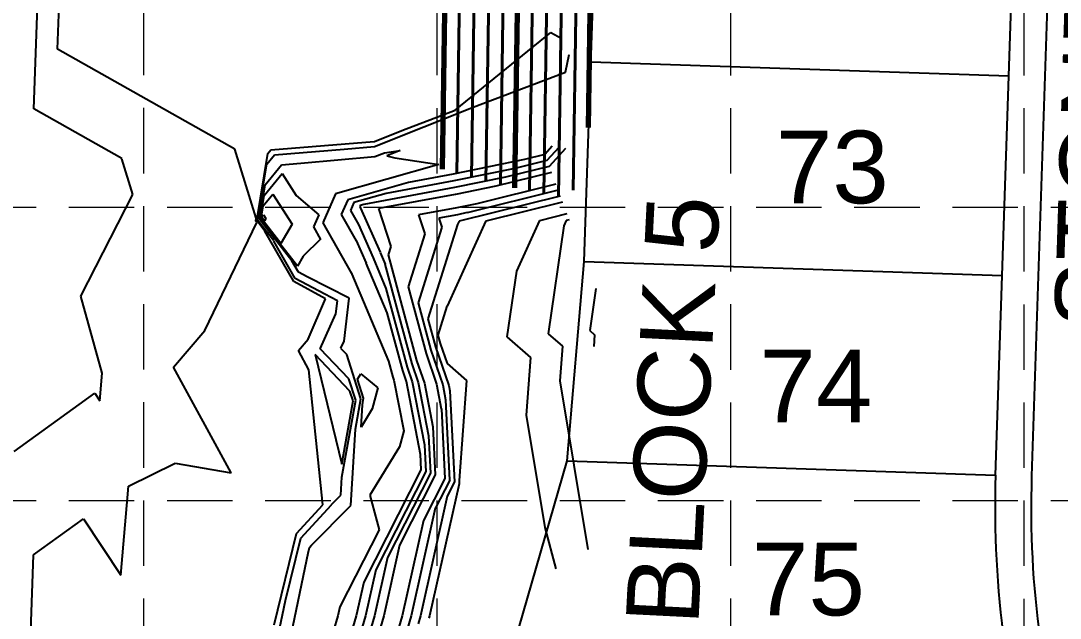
# Model space of a CAD drawing. Header units: feet. Extents: x 10084 to 13321, y 3329 to 8503.
# Drawn here: x 11911 to 12196.9, y 6287.3 to 6451.7 of the extents above; entities that cross this region are included whole.
import ezdxf
from ezdxf.enums import TextEntityAlignment as Align

# ---------------------------------------------------------------- set-up
doc = ezdxf.new("R2010")
doc.units = ezdxf.units.FT
doc.header["$LTSCALE"] = 40
doc.header["$MEASUREMENT"] = 0
for name, pattern in [('( Dashdot )', [1.001, 0.5, -0.25, 0.001, -0.25]), ('DASHED', [0.75, 0.5, -0.25]), ('HIDDEN', [0.375, 0.25, -0.125])]:
    doc.linetypes.add(name, pattern=pattern)
for name, color, linetype in [('CONT-L', 55, 'Continuous'), ('CURB', 4, 'Continuous'), ('GRID', 254, 'DASHED'), ('Level 1', 7, 'Continuous'), ('LOT', 7, 'Continuous'), ('NAME', 6, 'Continuous'), ('ROW', 3, '( Dashdot )')]:
    doc.layers.add(name, color=color, linetype=linetype)
doc.styles.get("Standard").update_dxf_attribs({"font": 'ARIAL.TTF'})

msp = doc.modelspace()

# ---------------------------------------------------------------- linework, layer by layer
at = {"layer": 'CONT-L', "color": 5, "extrusion": (0.999305, -0.037283, 0)}
for points, elevation in [([(6867.22, 554), (6898.06, 554)], 11666.66), ([(6883.94, 553), (6898.29, 553)], 11672.6)]:
    msp.add_lwpolyline(points, dxfattribs=dict(at, elevation=elevation))
at = {"layer": 'CONT-L', "color": 5}
for points, elevation in [([(12030.44, 6427.12), (12056.77, 6448.53)], 552), ([(12056.77, 6448.53), (12059.79, 6446.82)], 552), ([(11969.85, 6416.41), (11921.14, 6443.96)], 553), ([(12035.44, 6427.94), (12060.79, 6437.61)], 551), ([(12015.77, 6421.53), (12030.44, 6427.12)], 552), ([(11979.81, 6416.23), (12005.95, 6418.33)], 552), ([(11975.9, 6396.77), (11978.96, 6415.18)], 552), ([(11980.78, 6414.85), (11999.97, 6416.39)], 551), ([(12011.05, 6415.41), (12015.31, 6416.07)], 549), ([(12015.31, 6416.07), (12011.68, 6414.56)], 549), ([(12011.68, 6414.56), (12013.88, 6414.01)], 549), ([(12055.11, 6414.92), (12049.55, 6413.54)], 551), ([(12058.98, 6416.88), (12055.72, 6413.29)], 552), ([(11941.87, 6403.92), (11938.78, 6413.79)], 554), ([(11976.14, 6396.9), (11978.7, 6412.31)], 551), ([(11982.72, 6412.09), (11988.03, 6412.52)], 549), ([(12025.95, 6412.16), (11997.58, 6404.08)], 549), ([(12056.33, 6411.65), (12044.29, 6408.67)], 553), ([(11977.94, 6403.69), (11982.86, 6409.7)], 548), ([(12029.96, 6409.52), (12017.67, 6407.25)], 551), ([(12046.92, 6411.1), (12030.14, 6407.66)], 552), ([(12030.14, 6407.66), (12011.51, 6404.22)], 552), ([(12041.66, 6406.23), (12030.52, 6403.95)], 554), ([(11927.52, 6375.99), (11941.87, 6403.92)], 554), ([(12059.38, 6403.49), (12031.56, 6396.59)], 558), ([(11977.12, 6397.41), (11977.68, 6400.82)], 547), ([(12004.22, 6400.65), (12004.47, 6400.21)], 553), ([(11985.59, 6385.67), (11976.63, 6397.15)], 549), ([(11987.1, 6384.17), (11976.87, 6397.28)], 548), ([(11961.63, 6366.54), (11975.93, 6396.18)], 553), ([(11975.68, 6396.61), (11975.65, 6396.65)], 553), ([(11985.64, 6395.79), (11982.56, 6390.43)], 547), ([(12026.77, 6394.9), (12020.26, 6374.09)], 557), ([(12031.14, 6395.67), (12023, 6369.67)], 558), ([(12038.93, 6396.64), (12028.23, 6373.2)], 559), ([(12060.36, 6395.31), (12056.09, 6365.62)], 562), ([(12061.03, 6396.77), (12060.36, 6395.31)], 562), ([(12007.88, 6386.5), (12011.43, 6378.07)], 552), ([(12047.31, 6382.81), (12044.7, 6364.72)], 561), ([(11994.82, 6375.25), (11986.08, 6379.97)], 552), ([(12001.98, 6382.24), (12002.1, 6381.97)], 549), ([(12002.1, 6381.97), (12012.17, 6358.03)], 549), ([(12017.51, 6378.51), (12022.46, 6360.13)], 556), ([(11990.05, 6364.14), (11994.82, 6375.25)], 552), ([(12020.26, 6374.09), (12023.77, 6361.06)], 557), ([(11993.35, 6361.48), (11997.69, 6371.07)], 551), ([(11953.04, 6356.43), (11961.63, 6366.54)], 553), ([(12026.37, 6362.91), (12028.27, 6357.39)], 559), ([(12044.7, 6364.72), (12051.21, 6359.04)], 561), ([(12022.46, 6360.13), (12025.37, 6351.71)], 556), ([(12018.56, 6357.36), (12020.34, 6352.19)], 553), ([(12051.21, 6359.04), (12050.02, 6343.16)], 561), ([(11994.12, 6318.57), (11990.23, 6355.7)], 552), ([(12003.62, 6353.1), (12004.53, 6354.59)], 548), ([(12004.53, 6354.59), (12009.25, 6350.68)], 548), ([(12017.25, 6356.43), (12018.66, 6352.35)], 552), ([(12005.29, 6347.89), (12003.62, 6353.1)], 548), ([(12016.98, 6352.52), (12020.84, 6332.5)], 551), ([(12020.34, 6352.19), (12023.17, 6337.48)], 553), ([(12022.01, 6352.03), (12024.34, 6339.97)], 554), ([(12028.72, 6351.39), (12029, 6349.93)], 558), ([(12033.62, 6352.72), (12031.54, 6325.25)], 559), ([(11931.36, 6349.29), (11932.78, 6347.14)], 554), ([(11999.32, 6326.12), (12003.13, 6347.32)], 551), ([(12003.08, 6339.39), (12004.57, 6347.7)], 549), ([(12004.58, 6339.86), (12004.96, 6346.02)], 548), ([(12026.67, 6344.95), (12027.64, 6325.81)], 556), ([(12050.02, 6343.16), (12055.12, 6312.31)], 561), ([(12024.34, 6339.97), (12025.01, 6326.75)], 554), ([(12016.33, 6338.85), (12015.13, 6334.47)], 549), ([(12023.17, 6337.48), (12023.69, 6327.23)], 553), ([(11953.44, 6329.98), (11968.88, 6327.36)], 553), ([(12021.06, 6328.17), (12005.34, 6297.23)], 551), ([(12025.01, 6326.75), (12015.17, 6307.4)], 554), ([(12027.64, 6325.81), (12021.73, 6314.17)], 556), ([(12028.96, 6325.34), (12025, 6317.56)], 557), ([(12030.27, 6324.87), (12028.28, 6320.95)], 558), ([(12031.54, 6325.25), (12031.59, 6324.39)], 559), ([(12007.01, 6321.19), (12009.53, 6311.61)], 549), ([(12028.28, 6320.95), (12020.93, 6287.99)], 558), ([(11986.86, 6310.65), (11994.12, 6318.57)], 552), ([(11988.04, 6309.37), (11996.47, 6318.57)], 551), ([(11914.49, 6304.75), (11928.25, 6314.7)], 553), ([(11928.25, 6314.7), (11938.54, 6299.13)], 553), ([(12009.53, 6311.61), (11998.79, 6290.45)], 549), ([(11983.85, 6292.2), (11988.04, 6309.37)], 551), ([(11984.92, 6280.59), (11990.12, 6305.64)], 549), ([(11990.41, 6306.82), (11990.99, 6307.46)], 549), ([(12008.32, 6287.97), (12005.37, 6278.01)], 553), ([(12010.84, 6287.98), (12008.35, 6279.56)], 554), ([(12020.93, 6287.99), (12020.28, 6285.77)], 558)]:
    msp.add_lwpolyline(points, dxfattribs=dict(at, elevation=elevation))
at = {"layer": 'CONT-L', "color": 5, "extrusion": (0.978629, -0.205632, 0), "elevation": 10479.27}
msp.add_lwpolyline([(8780.12, 551), (8785.07, 551)], dxfattribs=at)
at = {"layer": 'CONT-L', "color": 5, "extrusion": (-0.492284, -0.870435, 0), "elevation": -11460.06}
msp.add_lwpolyline([(7234.53, 554), (7206.72, 554)], dxfattribs=at)
at = {"layer": 'CONT-L', "color": 5, "extrusion": (0.369878, -0.92908, 0)}
for points, elevation in [([(13530.23, 551), (13559.44, 551)], -1520.43), ([(13530.71, 552), (13538.79, 552)], -1521.75), ([(13529.28, 549), (13532.15, 549)], -1517.81)]:
    msp.add_lwpolyline(points, dxfattribs=dict(at, elevation=elevation))
at = {"layer": 'CONT-L', "color": 5, "extrusion": (0.089278, -0.996007, 0)}
for points, elevation in [([(12524.9, 551), (12533.25, 551)], -5319.44), ([(12531.02, 552), (12533.33, 552)], -5320.83), ([(12512.65, 549), (12533.09, 549)], -5316.65)]:
    msp.add_lwpolyline(points, dxfattribs=dict(at, elevation=elevation))
at = {"layer": 'CONT-L', "color": 5, "extrusion": (0.741524, -0.670926, 0)}
for points, elevation in [([(12847.97, 551), (12844.9, 551)], 4635.22), ([(12849.94, 553), (12843.3, 553)], 4638.32)]:
    msp.add_lwpolyline(points, dxfattribs=dict(at, elevation=elevation))
at = {"layer": 'CONT-L', "color": 5, "extrusion": (0.954356, 0.298673, 0), "elevation": 13339.9}
msp.add_lwpolyline([(2528.59, 553), (2548.47, 553)], dxfattribs=at)
at = {"layer": 'CONT-L', "color": 5, "extrusion": (0.773666, -0.633593, 0)}
for points, elevation in [([(12550.61, 551), (12553.9, 551)], 5204.72), ([(12553, 552), (12554.35, 552)], 5203.1), ([(12545.84, 549), (12552.99, 549)], 5207.97), ([(12541.08, 547), (12545.21, 547)], 5211.22), ([(12538.69, 546), (12539.19, 546)], 5212.84)]:
    msp.add_lwpolyline(points, dxfattribs=dict(at, elevation=elevation))
at = {"layer": 'CONT-L', "color": 5, "extrusion": (-0.150858, -0.988555, 0), "elevation": -8152.99}
msp.add_lwpolyline([(10908.78, 549), (10920.99, 549)], dxfattribs=at)
at = {"layer": 'CONT-L', "color": 5, "extrusion": (0.200859, -0.97962, 0)}
for points, elevation in [([(13092.2, 551), (13072.2, 551)], -3862.58), ([(13076.88, 556), (13071.25, 556)], -3853.29), ([(13073.81, 557), (13071.06, 557)], -3851.43)]:
    msp.add_lwpolyline(points, dxfattribs=dict(at, elevation=elevation))
at = {"layer": 'CONT-L', "color": 5, "extrusion": (0.240707, -0.970598, 0)}
for points, elevation in [([(13244.98, 552), (13235.91, 552)], -3322.82), ([(13245.38, 554), (13229.64, 554)], -3319.36), ([(13245.78, 556), (13223.36, 556)], -3315.9), ([(13245.98, 557), (13220.23, 557)], -3314.17), ([(13246.37, 559), (13224.67, 559)], -3310.7), ([(13246.77, 561), (13239, 561)], -3307.24), ([(13246.97, 562), (13246.16, 562)], -3305.51)]:
    msp.add_lwpolyline(points, dxfattribs=dict(at, elevation=elevation))
at = {"layer": 'CONT-L', "color": 5, "extrusion": (0.838862, 0.544343, 0)}
for points, elevation in [([(-1145.93, 548), (-1153.1, 548)], 13541.05), ([(-1149.31, 547), (-1159.12, 547)], 13535.81), ([(-1152.69, 546), (-1153.87, 546)], 13530.57)]:
    msp.add_lwpolyline(points, dxfattribs=dict(at, elevation=elevation))
at = {"layer": 'CONT-L', "color": 5, "extrusion": (-0.200859, 0.97962, 0), "elevation": 3858.86}
msp.add_lwpolyline([(-13086.07, 553), (-13071.82, 553)], dxfattribs=at)
at = {"layer": 'CONT-L', "color": 5, "extrusion": (0.986487, -0.163841, 0)}
for points, elevation in [([(8272.97, 549), (8282.51, 549)], 10766.67), ([(8273.13, 548), (8279.63, 548)], 10766.89), ([(8272.31, 553), (8273.11, 553)], 10765.79), ([(8273.46, 546), (8273.88, 546)], 10767.33)]:
    msp.add_lwpolyline(points, dxfattribs=dict(at, elevation=elevation))
at = {"layer": 'CONT-L', "color": 5, "extrusion": (-0.27403, 0.961721, 0), "elevation": 2868.79}
msp.add_lwpolyline([(-13313.42, 551), (-13296.05, 551)], dxfattribs=at)
at = {"layer": 'CONT-L', "color": 5, "extrusion": (0.181846, -0.983327, 0)}
for points, elevation in [([(12994.62, 553), (12969.22, 553)], -4111.34), ([(12994.46, 554), (12972.95, 554)], -4109.48), ([(12994, 557), (12988.79, 557)], -4103.89)]:
    msp.add_lwpolyline(points, dxfattribs=dict(at, elevation=elevation))
at = {"layer": 'CONT-L', "color": 5, "extrusion": (-0.654758, -0.755839, 0), "elevation": -12688.58}
msp.add_lwpolyline([(4867.19, 548), (4875.42, 548)], dxfattribs=at)
at = {"layer": 'CONT-L', "color": 5, "extrusion": (0.914508, -0.404568, 0)}
for points, elevation in [([(10710.42, 549), (10701.74, 549)], 8381), ([(10710.33, 551), (10705.85, 551)], 8384.73), ([(10710.29, 552), (10707.91, 552)], 8386.59), ([(10710.24, 553), (10709.97, 553)], 8388.46), ([(10703.27, 548), (10699.68, 548)], 8379.13)]:
    msp.add_lwpolyline(points, dxfattribs=dict(at, elevation=elevation))
at = {"layer": 'CONT-L', "color": 5, "extrusion": (0.27403, -0.961721, 0)}
for points, elevation in [([(13306.67, 552), (13297.45, 552)], -2867.56), ([(13299.92, 553), (13298.86, 553)], -2866.34)]:
    msp.add_lwpolyline(points, dxfattribs=dict(at, elevation=elevation))
at = {"layer": 'CONT-L', "color": 5, "extrusion": (0.916291, 0.400512, 0)}
for points, elevation in [([(1056.52, 553), (1043.21, 553)], 13562.96), ([(1052.65, 552), (1042.6, 552)], 13560.59), ([(1048.79, 551), (1041.98, 551)], 13558.22)]:
    msp.add_lwpolyline(points, dxfattribs=dict(at, elevation=elevation))
at = {"layer": 'CONT-L', "color": 5, "extrusion": (0.951264, 0.308377, 0)}
for points, elevation in [([(2384.71, 554), (2373.76, 554)], 13397.7), ([(2379.64, 556), (2374.22, 556)], 13407.69), ([(2377.11, 557), (2374.46, 557)], 13412.68)]:
    msp.add_lwpolyline(points, dxfattribs=dict(at, elevation=elevation))
at = {"layer": 'CONT-L', "color": 5, "extrusion": (-0.181846, 0.983327, 0), "elevation": 4105.76}
msp.add_lwpolyline([(-12994.16, 556), (-12983.51, 556)], dxfattribs=at)
at = {"layer": 'CONT-L', "color": 5, "extrusion": (0.788535, 0.61499, 0)}
for points, elevation in [([(-2330.07, 547), (-2321.22, 547)], 13378.72), ([(-2322.34, 546), (-2321.27, 546)], 13378.99), ([(-2324.65, 552), (-2320.97, 552)], 13377.37), ([(-2328.33, 551), (-2321.02, 551)], 13377.64)]:
    msp.add_lwpolyline(points, dxfattribs=dict(at, elevation=elevation))
at = {"layer": 'CONT-L', "color": 5, "extrusion": (0.866953, -0.498389, 0)}
for points, elevation in [([(11516.1, 546), (11515.35, 546)], 7196.34), ([(11512.25, 548), (11509.02, 548)], 7210.46)]:
    msp.add_lwpolyline(points, dxfattribs=dict(at, elevation=elevation))
at = {"layer": 'CONT-L', "color": 5, "extrusion": (0.869159, 0.494533, 0)}
for points, elevation in [([(-372.76, 551), (-381.01, 551)], 13593.38), ([(-373.03, 552), (-377.41, 552)], 13596.14), ([(-371.93, 548), (-375.87, 548)], 13585.09), ([(-372.21, 549), (-388.2, 549)], 13587.85)]:
    msp.add_lwpolyline(points, dxfattribs=dict(at, elevation=elevation))
at = {"layer": 'CONT-L', "color": 5, "extrusion": (0.868753, 0.495246, 0)}
for points, elevation in [([(-374.33, 553), (-373.84, 553)], 13571.8), ([(-393.44, 552), (-377.44, 552)], 13572.6), ([(-392.91, 551), (-381.05, 551)], 13573.39), ([(-391.83, 549), (-388.25, 549)], 13574.99)]:
    msp.add_lwpolyline(points, dxfattribs=dict(at, elevation=elevation))
at = {"layer": 'CONT-L', "color": 5, "extrusion": (0.909651, -0.415373, 0)}
for points, elevation in [([(10816.26, 558), (10815.24, 558)], 8287.55), ([(10825.56, 561), (10810.26, 561)], 8307.6)]:
    msp.add_lwpolyline(points, dxfattribs=dict(at, elevation=elevation))
at = {"layer": 'CONT-L', "color": 5, "extrusion": (0.696073, -0.717971, 0), "elevation": 3759.35}
msp.add_lwpolyline([(13059.98, 548), (13053.35, 548)], dxfattribs=at)
at = {"layer": 'CONT-L', "color": 5, "extrusion": (0.954285, -0.298899, 0)}
for points, elevation in [([(9694.27, 556), (9678.93, 556)], 9561.6), ([(9688.11, 554), (9685.73, 554)], 9553.73), ([(9677.07, 559), (9668.75, 559)], 9573.41)]:
    msp.add_lwpolyline(points, dxfattribs=dict(at, elevation=elevation))
at = {"layer": 'CONT-L', "color": 5, "extrusion": (0.921715, 0.387867, 0)}
for points, elevation in [([(1229.72, 553), (1226.18, 553)], 13547.32), ([(1228.43, 551), (1213.68, 551)], 13542.59)]:
    msp.add_lwpolyline(points, dxfattribs=dict(at, elevation=elevation))
at = {"layer": 'CONT-L', "color": 5, "extrusion": (0.965583, 0.260096, 0)}
for points, elevation in [([(3043.23, 554), (3013.13, 554)], 13259.93), ([(3040.94, 553), (3012.58, 553)], 13258.43), ([(3034.43, 552), (3012.03, 552)], 13256.94), ([(3027.91, 551), (3011.47, 551)], 13255.44), ([(3023.31, 558), (3015.35, 558)], 13265.92), ([(3018.34, 559), (3015.9, 559)], 13267.42), ([(3014.89, 549), (3010.36, 549)], 13252.44)]:
    msp.add_lwpolyline(points, dxfattribs=dict(at, elevation=elevation))
at = {"layer": 'CONT-L', "color": 5, "extrusion": (-0.475315, -0.879816, 0)}
for points, elevation in [([(7522.2, 551), (7513.01, 551)], -11311.33), ([(7515.71, 549), (7512.94, 549)], -11313.25)]:
    msp.add_lwpolyline(points, dxfattribs=dict(at, elevation=elevation))
at = {"layer": 'CONT-L', "color": 5, "extrusion": (-0.45163, -0.892206, 0)}
for points, elevation in [([(7828.32, 549), (7815.4, 549)], -11108.33), ([(7825.79, 551), (7821.84, 551)], -11106.23)]:
    msp.add_lwpolyline(points, dxfattribs=dict(at, elevation=elevation))
at = {"layer": 'CONT-L', "color": 5, "extrusion": (0.989775, -0.142635, 0), "elevation": 11035.99}
msp.add_lwpolyline([(8034.3, 563), (8022.68, 563)], dxfattribs=at)
at = {"layer": 'CONT-L', "color": 5, "extrusion": (0.963325, 0.268338, 0), "elevation": 13200.99}
msp.add_lwpolyline([(2919.52, 554), (2941.54, 554)], dxfattribs=at)
at = {"layer": 'CONT-L', "color": 5, "extrusion": (0.993064, -0.117572, 0)}
for points, elevation in [([(7737.47, 551), (7741.12, 551)], 11165.42), ([(7730.3, 549), (7742.21, 549)], 11168.52)]:
    msp.add_lwpolyline(points, dxfattribs=dict(at, elevation=elevation))
at = {"layer": 'CONT-L', "color": 5, "extrusion": (-0.657456, -0.753493, 0)}
for points, elevation in [([(4899.06, 562), (4904.27, 562)], -12722.8), ([(4907.04, 563), (4908.83, 563)], -12730.96)]:
    msp.add_lwpolyline(points, dxfattribs=dict(at, elevation=elevation))
at = {"layer": 'CONT-L', "color": 5, "extrusion": (0.762178, -0.647368, 0), "elevation": 5018.6}
msp.add_lwpolyline([(12608.43, 552), (12612.58, 552)], dxfattribs=at)
at = {"layer": 'CONT-L', "color": 5, "extrusion": (0.910805, -0.412836, 0), "elevation": 8302.48}
msp.add_lwpolyline([(10747.81, 549), (10749.98, 549)], dxfattribs=at)
at = {"layer": 'CONT-L', "color": 5, "extrusion": (0.997168, -0.075203, 0)}
for points, elevation in [([(7254.94, 563), (7251.66, 563)], 11555.94), ([(7251.13, 562), (7241.53, 562)], 11547.4)]:
    msp.add_lwpolyline(points, dxfattribs=dict(at, elevation=elevation))
at = {"layer": 'CONT-L', "color": 5, "extrusion": (0.8781, 0.478477, 0)}
for points, elevation in [([(-156.11, 552), (-150.1, 552)], 13569.68), ([(-170.78, 553), (-137.68, 553)], 13537.37)]:
    msp.add_lwpolyline(points, dxfattribs=dict(at, elevation=elevation))
at = {"layer": 'CONT-L', "color": 5, "extrusion": (0.724541, 0.689232, 0)}
for points, elevation in [([(-3671.14, 552), (-3657.22, 552)], 13072.11), ([(-3668.5, 551), (-3657.05, 551)], 13074.2), ([(-3663.24, 549), (-3660.88, 549)], 13078.4)]:
    msp.add_lwpolyline(points, dxfattribs=dict(at, elevation=elevation))
at = {"layer": 'CONT-L', "color": 5, "extrusion": (0.97173, 0.236096, 0), "elevation": 13154.48}
msp.add_lwpolyline([(3348.87, 552), (3317.79, 552)], dxfattribs=at)
at = {"layer": 'CONT-L', "color": 5, "extrusion": (0.952072, 0.305873, 0)}
for points, elevation in [([(2371.6, 549), (2384.4, 549)], 13370.81), ([(2371.68, 551), (2377.84, 551)], 13369.32), ([(2371.72, 552), (2374.56, 552)], 13368.57)]:
    msp.add_lwpolyline(points, dxfattribs=dict(at, elevation=elevation))
at = {"layer": 'CONT-L', "color": 5, "extrusion": (0.94546, 0.325739, 0)}
for points, elevation in [([(2097.51, 557), (2087.45, 557)], 13440.03), ([(2097.96, 558), (2086.75, 558)], 13441.56), ([(2096.16, 554), (2089.55, 554)], 13435.43), ([(2094.81, 551), (2091.64, 551)], 13430.84), ([(2093.91, 549), (2093.04, 549)], 13427.77)]:
    msp.add_lwpolyline(points, dxfattribs=dict(at, elevation=elevation))
at = {"layer": 'CONT-L', "color": 5, "extrusion": (0.657456, 0.753493, 0), "elevation": 12698.3}
msp.add_lwpolyline([(-4883.52, 559), (-4890.61, 559)], dxfattribs=at)
at = {"layer": 'CONT-L', "color": 5, "extrusion": (0.996423, -0.084506, 0)}
for points, elevation in [([(7332.83, 554), (7340.5, 554)], 11353.72), ([(7285.48, 553), (7310.14, 553)], 11363.52)]:
    msp.add_lwpolyline(points, dxfattribs=dict(at, elevation=elevation))
at = {"layer": 'CONT-L', "color": 5, "extrusion": (0.981917, 0.189311, 0)}
for points, elevation in [([(3963.65, 549), (3949.4, 549)], 12999.05), ([(3962.22, 552), (3944.54, 552)], 13003.9), ([(3960.32, 556), (3953.44, 556)], 13010.36), ([(3959.84, 557), (3955.66, 557)], 13011.98)]:
    msp.add_lwpolyline(points, dxfattribs=dict(at, elevation=elevation))
at = {"layer": 'CONT-L', "color": 5, "extrusion": (0.986606, 0.163123, 0), "elevation": 12934.02}
msp.add_lwpolyline([(4300.38, 562), (4253.36, 562)], dxfattribs=at)
at = {"layer": 'CONT-L', "color": 5, "extrusion": (-0.58592, 0.810369, 0), "elevation": -1845.55}
msp.add_lwpolyline([(-13361.58, 554), (-13388.98, 554)], dxfattribs=at)
at = {"layer": 'CONT-L', "color": 5, "extrusion": (0.964543, -0.263924, 0), "elevation": 9907.34}
msp.add_lwpolyline([(9295.04, 548), (9289.06, 548)], dxfattribs=at)
at = {"layer": 'CONT-L', "color": 5, "extrusion": (0.998715, 0.050674, 0)}
for points, elevation in [([(5732.21, 558), (5707.11, 558)], 12335.32), ([(5729.78, 557), (5707.65, 557)], 12334.03), ([(5717.65, 552), (5710.34, 552)], 12327.58), ([(5715.22, 551), (5710.88, 551)], 12326.29)]:
    msp.add_lwpolyline(points, dxfattribs=dict(at, elevation=elevation))
at = {"layer": 'CONT-L', "color": 5, "extrusion": (0.984299, -0.17651, 0)}
for points, elevation in [([(8348.33, 552), (8366.02, 552)], 10693.62), ([(8365.38, 548), (8367.28, 548)], 10696.33)]:
    msp.add_lwpolyline(points, dxfattribs=dict(at, elevation=elevation))
at = {"layer": 'CONT-L', "color": 5, "extrusion": (0.853143, -0.521678, 0)}
for points, elevation in [([(11677.25, 548), (11671.33, 548)], 6934.25), ([(11672.23, 549), (11656.66, 549)], 6946.07)]:
    msp.add_lwpolyline(points, dxfattribs=dict(at, elevation=elevation))
at = {"layer": 'CONT-L', "color": 5, "extrusion": (0.998093, -0.061731, 0)}
for points, elevation in [([(7047.21, 549), (7068.26, 549)], 11588.85), ([(7049.81, 551), (7054.78, 551)], 11585.92)]:
    msp.add_lwpolyline(points, dxfattribs=dict(at, elevation=elevation))
at = {"layer": 'CONT-L', "color": 5, "extrusion": (-0.439992, 0.898002, 0), "elevation": 424.92}
msp.add_lwpolyline([(-13505.08, 553), (-13519.35, 553)], dxfattribs=at)
at = {"layer": 'CONT-L', "color": 5, "extrusion": (0.891545, -0.452932, 0)}
for points, elevation in [([(11086.74, 552), (11056.37, 552)], 7852.48), ([(11086.92, 553), (11060.87, 553)], 7853.86), ([(11087.97, 559), (11087.9, 559)], 7862.19)]:
    msp.add_lwpolyline(points, dxfattribs=dict(at, elevation=elevation))
at = {"layer": 'CONT-L', "color": 5, "extrusion": (0.97604, -0.21759, 0)}
for points, elevation in [([(8790.76, 559), (8753.52, 559)], 10367.17), ([(8782.72, 557), (8752.41, 557)], 10362.25), ([(8778.7, 556), (8751.86, 556)], 10359.79), ([(8770.66, 554), (8750.76, 554)], 10354.86), ([(8766.64, 553), (8750.21, 553)], 10352.4), ([(8762.62, 552), (8749.66, 552)], 10349.94), ([(8758.6, 551), (8749.11, 551)], 10347.48), ([(8750.56, 549), (8748, 549)], 10342.56)]:
    msp.add_lwpolyline(points, dxfattribs=dict(at, elevation=elevation))
at = {"layer": 'CONT-L', "color": 5, "extrusion": (0.71111, -0.703081, 0)}
for points, elevation in [([(12927.69, 551), (12931.32, 551)], 4088.33), ([(12915.93, 549), (12931.28, 549)], 4092.25)]:
    msp.add_lwpolyline(points, dxfattribs=dict(at, elevation=elevation))
at = {"layer": 'CONT-L', "color": 5, "extrusion": (0.966642, 0.256132, 0), "elevation": 13269.77}
msp.add_lwpolyline([(3014.04, 561), (3002.22, 561)], dxfattribs=at)
at = {"layer": 'CONT-L', "color": 5, "extrusion": (0.971414, -0.237393, 0)}
for points, elevation in [([(8949.94, 552), (8975.84, 552)], 10146.1), ([(8971.75, 549), (8972.97, 549)], 10150.45)]:
    msp.add_lwpolyline(points, dxfattribs=dict(at, elevation=elevation))
at = {"layer": 'CONT-L', "color": 5, "extrusion": (0.99942, -0.034042, 0), "elevation": 11692.96}
msp.add_lwpolyline([(6659.45, 553), (6706.68, 553)], dxfattribs=at)
at = {"layer": 'CONT-L', "color": 5, "extrusion": (0.979113, -0.203316, 0), "elevation": 10454.23}
msp.add_lwpolyline([(8587.45, 551), (8597.29, 551)], dxfattribs=at)
at = {"layer": 'CONT-L', "color": 5, "extrusion": (0.958937, -0.28362, 0)}
for points, elevation in [([(9432.7, 549), (9415.85, 549)], 9722.15), ([(9434.14, 551), (9420.51, 551)], 9726.99), ([(9434.85, 552), (9422.85, 552)], 9729.4), ([(9437.72, 556), (9432.18, 556)], 9739.08), ([(9438.44, 557), (9434.51, 557)], 9741.49), ([(9439.88, 559), (9439.18, 559)], 9746.33)]:
    msp.add_lwpolyline(points, dxfattribs=dict(at, elevation=elevation))
at = {"layer": 'CURB', "color": 7}
msp.add_line((12189.08, 6326.4), (12206.26, 6844.95), dxfattribs=at)
at = {"layer": 'CURB', "color": 7, "extrusion": (0, 0, -1)}
msp.add_arc((-12453.94, 6317.63), 265, 342.449, 1.8969, dxfattribs=at)
at = {"layer": 'GRID', "color": 252, "linetype": 'HIDDEN', "lineweight": 0, "ltscale": 1.8}
for p, q in [((11944.85, 3736.74), (11944.85, 8418.16)), ((12025.56, 3736.73), (12025.56, 8418.16)), ((12106.27, 3736.71), (12106.27, 8418.16)), ((12186.98, 3736.7), (12186.98, 8418.16)), ((10169.24, 6400.42), (13236.21, 6400.42)), ((10169.24, 6319.71), (13236.21, 6319.71))]:
    msp.add_line(p, q, dxfattribs=at)
at = {"layer": 'Level 1', "color": 5, "linetype": 'Continuous', "lineweight": 40}
for p, q in [((12058.88, 6403.37), (12060.4, 6505.95)), ((12034.95, 6408.65), (12036.38, 6504.9)), ((12030.97, 6409.73), (12032.19, 6492.06)), ((12038.94, 6407.57), (12040.19, 6492.27)), ((12054.89, 6404.16), (12056.2, 6492.84)), ((12062.9, 6405.08), (12064.2, 6492.79)), ((12042.92, 6406.55), (12044, 6478.98)), ((12050.9, 6404.96), (12052.01, 6479.42))]:
    msp.add_line(p, q, dxfattribs=at)
at = {"layer": 'Level 1', "color": 5, "linetype": 'Continuous', "lineweight": 70}
for p, q in [((12067.16, 6422.38), (12068.02, 6479.97)), ((12026.98, 6410.87), (12028, 6479.16)), ((12046.91, 6405.75), (12047.81, 6466.13))]:
    msp.add_line(p, q, dxfattribs=at)
at = {"layer": 'LOT', "color": 7}
for p, q in [((12065.97, 6385.47), (12079.1, 6781.69)), ((12067.79, 6440.44), (12182.73, 6436.63)), ((12061.25, 6330.59), (12065.97, 6385.47)), ((12065.97, 6385.47), (12180.91, 6381.66)), ((12029.75, 6221.57), (12061.25, 6330.59)), ((12061.25, 6330.59), (12179.09, 6326.69))]:
    msp.add_line(p, q, dxfattribs=at)
at = {"layer": 'ROW', "color": 7, "linetype": 'Continuous'}
msp.add_line((12179.09, 6326.73), (12196.22, 6844.02), dxfattribs=at)
msp.add_arc((12453.94, 6317.63), 275, 178.1031, 197.551, dxfattribs=at)

# ---------------------------------------------------------------- texts
at = {"layer": 'NAME', "color": 7}
for s, rotation, p in [('STONE MOUNTAIN PARKWAY', 88.184, (12205.2, 6366.92)), ('BLOCK 5', 87.1364, (12087.34, 6285.7))]:
    msp.add_text(s, height=20, rotation=rotation, dxfattribs=at).set_placement(p, align=Align.MIDDLE_LEFT)
for s, p in [('73', (12118.65, 6411.5)), ('74', (12114.13, 6351.24)), ('75', (12112.08, 6298.1))]:
    msp.add_text(s, height=20, dxfattribs=at).set_placement(p, align=Align.MIDDLE_LEFT)

doc.saveas('drawing.dxf')
